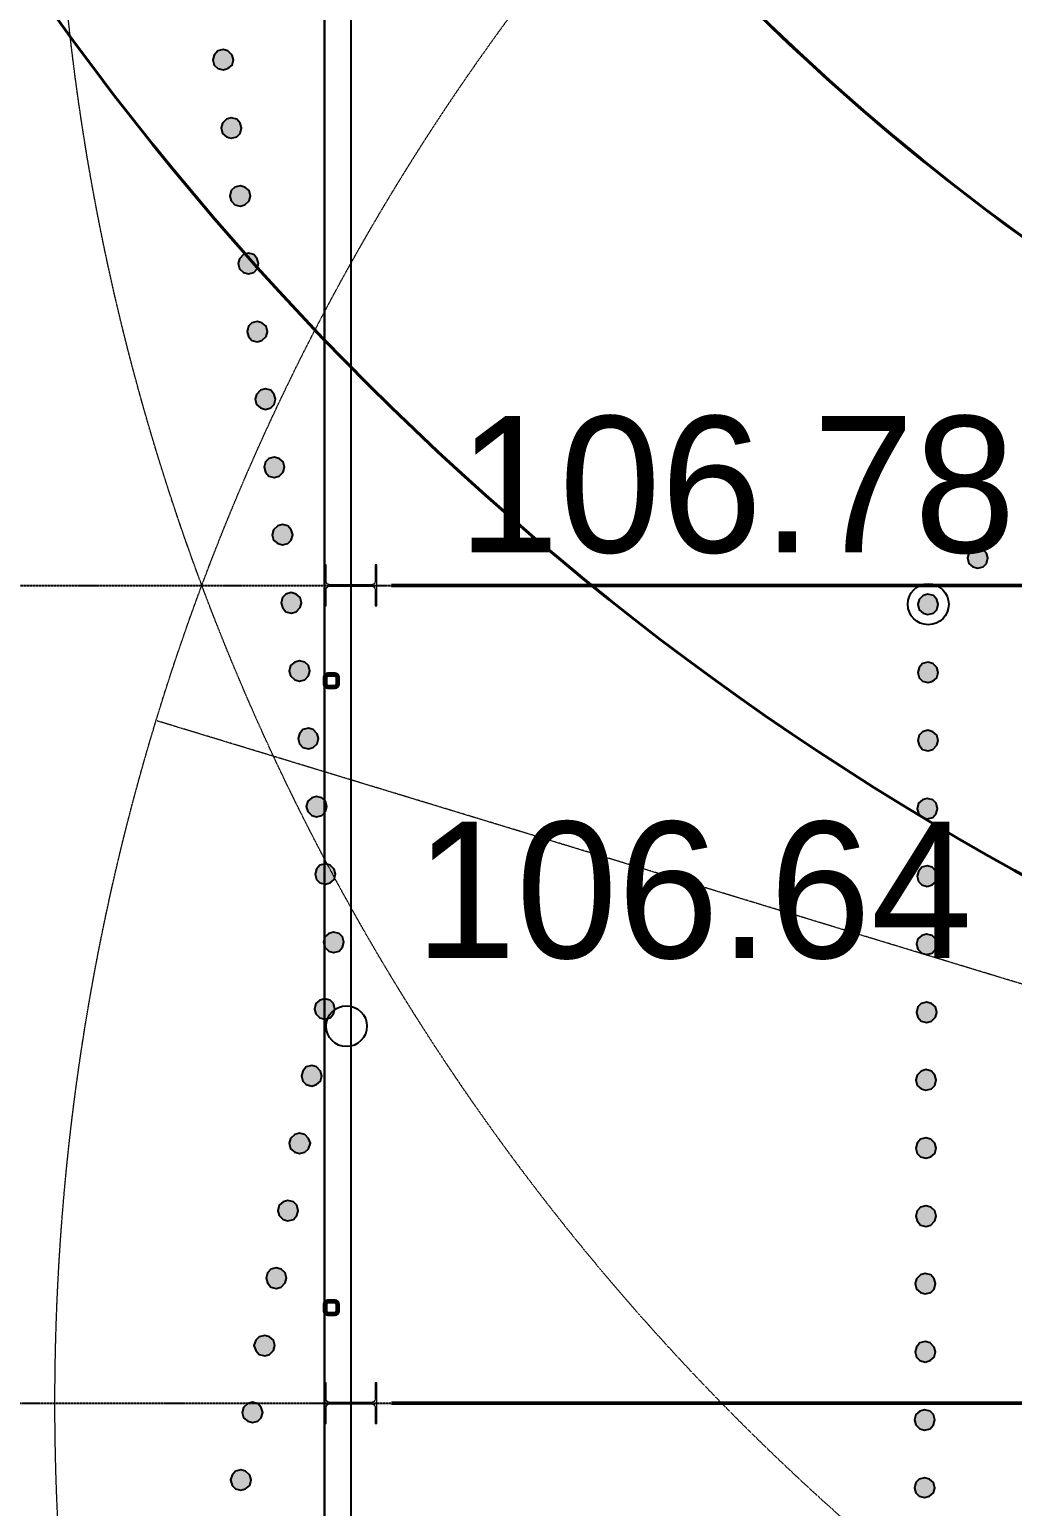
# Model space of a CAD drawing. Header units: millimetres. Extents: x 172667 to 1873135, y -274708 to 168495.
# Drawn here: x 1775356 to 1782566, y 44510 to 55347 of the extents above; entities that cross this region are included whole.
import ezdxf
from ezdxf.enums import TextEntityAlignment as Align

# ---------------------------------------------------------------- set-up
doc = ezdxf.new("R2010")
doc.units = ezdxf.units.MM
doc.linetypes.add('DASHED', pattern=[0.75, 0.5, -0.25])
doc.linetypes.add('осевая', pattern=[2, 1.25, -0.25, 0.25, -0.25])
for name, color, linetype, lineweight in [('0004-Осевая', 4, 'осевая', 25), ('010 ОГР.ДЕЙСТВ.', 3, '04.Линия ограничения', 40), ('011 ОП.ЗОНА.КРАН', 1, '02.Опасная зона кран', 40), ('СО_10_колонны', 7, 'Continuous', 50), ('СО_20_колонны', 7, 'Continuous', 50), ('СО_50_фермы', 7, 'Continuous', 50)]:
    doc.layers.add(name, color=color, linetype=linetype, lineweight=lineweight)
doc.layers.add('_ТОПО', color=253, linetype='Continuous')
doc.layers.add('SC007', color=7, linetype='Continuous')
doc.styles.add('F2', font='', dxfattribs={"height": 0.000909972})
doc.styles.get('F2').set_extended_font_data('D431')
doc.linetypes.add('02.Опасная зона кран', pattern='A,1,-2,10,-0.05,[3,линии ППР.shx,S=0.2,R=180,X=0,Y=-1],-0.05,10,-2', length=25.1)
doc.linetypes.add('04.Линия ограничения', pattern='A,20,[4,линии ППР.shx,S=1.25,R=135,X=1.25,Y=0],-2.5', length=22.5)

# ---------------------------------------------------------------- blocks, each defined once
blk = doc.blocks.new('SYMBOL2060001')
at = {"layer": 'SC007'}
blk.add_circle((0, 0), 0.15, dxfattribs=at)
blk = doc.blocks.new('TPRF1366500')
for p, q in [((0, 24), (0, 76)), ((8, 24), (8, 76)), ((24, 100), (76, 100)), ((24, 92), (76, 92)), ((76, 8), (24, 8)), ((76, 0), (24, 0)), ((92, 24), (92, 76)), ((100, 24), (100, 76))]:
    blk.add_line(p, q)
for centre, radius, start, end in [((24, 76), 24, 90, 180), ((24, 24), 24, 180, 270), ((24, 76), 16, 90, 180), ((24, 24), 16, 180, 270), ((76, 76), 24, 0, 90), ((76, 76), 16, 0, 90), ((76, 24), 16, 270, 0), ((76, 24), 24, 270, 0)]:
    blk.add_arc(centre, radius, start, end)
blk = doc.blocks.new('APF136500')
at = {"lineweight": 13}
for p, q in [((-149.5, 370.5), (-149.5, 383)), ((-149.5, 383), (149.5, 383)), ((-28, 370.5), (-149.5, 370.5)), ((-6, 34.5), (-6, 348.5)), ((6, 34.5), (6, 348.5)), ((149.5, 370.5), (28, 370.5)), ((149.5, 383), (149.5, 370.5)), ((-149.5, 0), (-149.5, 12.5)), ((-149.5, 12.5), (-28, 12.5)), ((149.5, 0), (-149.5, 0)), ((28, 12.5), (149.5, 12.5)), ((149.5, 12.5), (149.5, 0))]:
    blk.add_line(p, q, dxfattribs=at)
for centre, start, end in [((-28, 348.5), 0, 90), ((28, 348.5), 90, 180), ((-28, 34.5), 270, 0), ((28, 34.5), 180, 270)]:
    blk.add_arc(centre, 22, start, end, dxfattribs=at)
blk.add_point((0, 191.5), dxfattribs=at)

msp = doc.modelspace()

# ---------------------------------------------------------------- hatches: boundary and pattern name
at = {"layer": '_ТОПО', "linetype": 'ByBlock', "lineweight": -2}
for points in [[(1776776.2, 55050.1), (1776811.2, 55060.1), (1776841.2, 55085.1), (1776851.2, 55125.1), (1776841.2, 55160.1), (1776811.2, 55190.1), (1776776.2, 55200.1), (1776736.2, 55190.1), (1776711.2, 55160.1), (1776701.2, 55125.1), (1776711.2, 55085.1), (1776736.2, 55060.1)], [(1776836.2, 54550.1), (1776876.2, 54560.1), (1776901.2, 54585.1), (1776911.2, 54625.1), (1776901.2, 54660.1), (1776876.2, 54690.1), (1776836.2, 54700.1), (1776801.2, 54690.1), (1776771.2, 54660.1), (1776761.2, 54625.1), (1776771.2, 54585.1), (1776801.2, 54560.1)], [(1776901.2, 54050.1), (1776936.2, 54060.1), (1776966.2, 54090.1), (1776976.2, 54125.1), (1776966.2, 54165.1), (1776936.2, 54190.1), (1776901.2, 54200.1), (1776861.2, 54190.1), (1776836.2, 54165.1), (1776826.2, 54125.1), (1776836.2, 54090.1), (1776861.2, 54060.1)], [(1776961.2, 53555.1), (1777001.2, 53565.1), (1777026.2, 53590.1), (1777036.2, 53630.1), (1777026.2, 53665.1), (1777001.2, 53695.1), (1776961.2, 53705.1), (1776926.2, 53695.1), (1776896.2, 53665.1), (1776886.2, 53630.1), (1776896.2, 53590.1), (1776926.2, 53565.1)], [(1777026.2, 53055.1), (1777061.2, 53065.1), (1777091.2, 53095.1), (1777101.2, 53130.1), (1777091.2, 53170.1), (1777061.2, 53195.1), (1777026.2, 53205.1), (1776986.2, 53195.1), (1776961.2, 53170.1), (1776951.2, 53130.1), (1776961.2, 53095.1), (1776986.2, 53065.1)], [(1777086.2, 52560.1), (1777126.2, 52570.1), (1777151.2, 52595.1), (1777161.2, 52635.1), (1777151.2, 52670.1), (1777126.2, 52700.1), (1777086.2, 52710.1), (1777051.2, 52700.1), (1777021.2, 52670.1), (1777011.2, 52635.1), (1777021.2, 52595.1), (1777051.2, 52570.1)], [(1777151.2, 52060.1), (1777186.2, 52070.1), (1777216.2, 52100.1), (1777226.2, 52135.1), (1777216.2, 52175.1), (1777186.2, 52200.1), (1777151.2, 52210.1), (1777111.2, 52200.1), (1777086.2, 52175.1), (1777076.2, 52135.1), (1777086.2, 52100.1), (1777111.2, 52070.1)], [(1777211.2, 51565.1), (1777251.2, 51575.1), (1777276.2, 51600.1), (1777286.2, 51640.1), (1777276.2, 51675.1), (1777251.2, 51705.1), (1777211.2, 51715.1), (1777176.2, 51705.1), (1777146.2, 51675.1), (1777136.2, 51640.1), (1777146.2, 51600.1), (1777176.2, 51575.1)], [(1782311.2, 51395.1), (1782351.2, 51405.1), (1782376.2, 51430.1), (1782386.2, 51470.1), (1782376.2, 51505.1), (1782351.2, 51530.1), (1782311.2, 51540.1), (1782276.2, 51530.1), (1782246.2, 51505.1), (1782236.2, 51470.1), (1782246.2, 51430.1), (1782276.2, 51405.1)], [(1777276.2, 51065.1), (1777311.2, 51075.1), (1777341.2, 51105.1), (1777351.2, 51140.1), (1777341.2, 51180.1), (1777311.2, 51205.1), (1777276.2, 51215.1), (1777236.2, 51205.1), (1777211.2, 51180.1), (1777201.2, 51140.1), (1777211.2, 51105.1), (1777236.2, 51075.1)], [(1781946.2, 51055.1), (1781986.2, 51065.1), (1782011.2, 51090.1), (1782021.2, 51130.1), (1782011.2, 51165.1), (1781986.2, 51195.1), (1781946.2, 51205.1), (1781911.2, 51195.1), (1781881.2, 51165.1), (1781871.2, 51130.1), (1781881.2, 51090.1), (1781911.2, 51065.1)], [(1777336.2, 50565.1), (1777376.2, 50575.1), (1777401.2, 50605.1), (1777411.2, 50640.1), (1777401.2, 50680.1), (1777376.2, 50705.1), (1777336.2, 50715.1), (1777301.2, 50705.1), (1777271.2, 50680.1), (1777261.2, 50640.1), (1777271.2, 50605.1), (1777301.2, 50575.1)], [(1781946.2, 50555.1), (1781981.2, 50565.1), (1782011.2, 50590.1), (1782021.2, 50630.1), (1782011.2, 50665.1), (1781981.2, 50695.1), (1781946.2, 50705.1), (1781906.2, 50695.1), (1781881.2, 50665.1), (1781871.2, 50630.1), (1781881.2, 50590.1), (1781906.2, 50565.1)], [(1777401.2, 50070.1), (1777436.2, 50080.1), (1777466.2, 50105.1), (1777476.2, 50145.1), (1777466.2, 50180.1), (1777436.2, 50210.1), (1777401.2, 50220.1), (1777361.2, 50210.1), (1777336.2, 50180.1), (1777326.2, 50145.1), (1777336.2, 50105.1), (1777361.2, 50080.1)], [(1781946.2, 50055.1), (1781981.2, 50065.1), (1782011.2, 50095.1), (1782021.2, 50130.1), (1782011.2, 50170.1), (1781981.2, 50195.1), (1781946.2, 50205.1), (1781906.2, 50195.1), (1781881.2, 50170.1), (1781871.2, 50130.1), (1781881.2, 50095.1), (1781906.2, 50065.1)], [(1777461.2, 49570.1), (1777501.2, 49580.1), (1777526.2, 49610.1), (1777536.2, 49645.1), (1777526.2, 49685.1), (1777501.2, 49710.1), (1777461.2, 49720.1), (1777426.2, 49710.1), (1777396.2, 49685.1), (1777386.2, 49645.1), (1777396.2, 49610.1), (1777426.2, 49580.1)], [(1781941.2, 49555.1), (1781981.2, 49565.1), (1782006.2, 49595.1), (1782016.2, 49630.1), (1782006.2, 49670.1), (1781981.2, 49695.1), (1781941.2, 49705.1), (1781906.2, 49695.1), (1781876.2, 49670.1), (1781866.2, 49630.1), (1781876.2, 49595.1), (1781906.2, 49565.1)], [(1777526.2, 49075.1), (1777561.2, 49085.1), (1777591.2, 49110.1), (1777601.2, 49150.1), (1777591.2, 49185.1), (1777561.2, 49215.1), (1777526.2, 49225.1), (1777486.2, 49215.1), (1777461.2, 49185.1), (1777451.2, 49150.1), (1777461.2, 49110.1), (1777486.2, 49085.1)], [(1781941.2, 49060.1), (1781976.2, 49070.1), (1782006.2, 49095.1), (1782016.2, 49135.1), (1782006.2, 49170.1), (1781976.2, 49200.1), (1781941.2, 49210.1), (1781901.2, 49200.1), (1781876.2, 49170.1), (1781866.2, 49135.1), (1781876.2, 49095.1), (1781901.2, 49070.1)], [(1777586.2, 48575.1), (1777626.2, 48585.1), (1777651.2, 48615.1), (1777661.2, 48650.1), (1777651.2, 48690.1), (1777626.2, 48715.1), (1777586.2, 48725.1), (1777551.2, 48715.1), (1777521.2, 48690.1), (1777511.2, 48650.1), (1777521.2, 48615.1), (1777551.2, 48585.1)], [(1781936.2, 48560.1), (1781976.2, 48570.1), (1782001.2, 48600.1), (1782011.2, 48635.1), (1782001.2, 48675.1), (1781976.2, 48700.1), (1781936.2, 48710.1), (1781901.2, 48700.1), (1781871.2, 48675.1), (1781861.2, 48635.1), (1781871.2, 48600.1), (1781901.2, 48570.1)], [(1777521.2, 48085.1), (1777561.2, 48095.1), (1777586.2, 48125.1), (1777596.2, 48160.1), (1777586.2, 48200.1), (1777561.2, 48225.1), (1777521.2, 48235.1), (1777486.2, 48225.1), (1777456.2, 48200.1), (1777446.2, 48160.1), (1777456.2, 48125.1), (1777486.2, 48095.1)], [(1781936.2, 48060.1), (1781971.2, 48070.1), (1782001.2, 48100.1), (1782011.2, 48135.1), (1782001.2, 48175.1), (1781971.2, 48200.1), (1781936.2, 48210.1), (1781896.2, 48200.1), (1781871.2, 48175.1), (1781861.2, 48135.1), (1781871.2, 48100.1), (1781896.2, 48070.1)], [(1777426.2, 47595.1), (1777461.2, 47605.1), (1777491.2, 47630.1), (1777501.2, 47670.1), (1777491.2, 47705.1), (1777461.2, 47735.1), (1777426.2, 47745.1), (1777386.2, 47735.1), (1777361.2, 47705.1), (1777351.2, 47670.1), (1777361.2, 47630.1), (1777386.2, 47605.1)], [(1781931.2, 47565.1), (1781971.2, 47575.1), (1781996.2, 47600.1), (1782006.2, 47640.1), (1781996.2, 47675.1), (1781971.2, 47705.1), (1781931.2, 47715.1), (1781896.2, 47705.1), (1781866.2, 47675.1), (1781856.2, 47640.1), (1781866.2, 47600.1), (1781896.2, 47575.1)], [(1777336.2, 47100.1), (1777376.2, 47110.1), (1777401.2, 47135.1), (1777416.2, 47175.1), (1777401.2, 47210.1), (1777376.2, 47240.1), (1777336.2, 47250.1), (1777301.2, 47240.1), (1777271.2, 47210.1), (1777261.2, 47175.1), (1777271.2, 47135.1), (1777301.2, 47110.1)], [(1781931.2, 47065.1), (1781966.2, 47075.1), (1781996.2, 47100.1), (1782006.2, 47140.1), (1781996.2, 47175.1), (1781966.2, 47205.1), (1781931.2, 47215.1), (1781891.2, 47205.1), (1781866.2, 47175.1), (1781856.2, 47140.1), (1781866.2, 47100.1), (1781891.2, 47075.1)], [(1777251.2, 46605.1), (1777291.2, 46615.1), (1777316.2, 46645.1), (1777326.2, 46680.1), (1777316.2, 46720.1), (1777291.2, 46745.1), (1777251.2, 46755.1), (1777216.2, 46745.1), (1777186.2, 46720.1), (1777176.2, 46680.1), (1777186.2, 46645.1), (1777216.2, 46615.1)], [(1781931.2, 46565.1), (1781966.2, 46575.1), (1781996.2, 46605.1), (1782006.2, 46640.1), (1781996.2, 46680.1), (1781966.2, 46705.1), (1781931.2, 46715.1), (1781891.2, 46705.1), (1781866.2, 46680.1), (1781856.2, 46640.1), (1781866.2, 46605.1), (1781891.2, 46575.1)], [(1777166.2, 46110.1), (1777201.2, 46120.1), (1777231.2, 46150.1), (1777241.2, 46185.1), (1777231.2, 46225.1), (1777201.2, 46250.1), (1777166.2, 46260.1), (1777126.2, 46250.1), (1777101.2, 46225.1), (1777091.2, 46185.1), (1777101.2, 46150.1), (1777126.2, 46120.1)], [(1781926.2, 46070.1), (1781966.2, 46080.1), (1781991.2, 46105.1), (1782001.2, 46145.1), (1781991.2, 46180.1), (1781966.2, 46210.1), (1781926.2, 46220.1), (1781891.2, 46210.1), (1781861.2, 46180.1), (1781851.2, 46145.1), (1781861.2, 46105.1), (1781891.2, 46080.1)], [(1777081.2, 45615.1), (1777116.2, 45625.1), (1777146.2, 45655.1), (1777156.2, 45690.1), (1777146.2, 45730.1), (1777116.2, 45755.1), (1777081.2, 45765.1), (1777041.2, 45755.1), (1777016.2, 45730.1), (1777001.2, 45690.1), (1777016.2, 45655.1), (1777041.2, 45625.1)], [(1781926.2, 45570.1), (1781961.2, 45580.1), (1781991.2, 45605.1), (1782001.2, 45645.1), (1781991.2, 45680.1), (1781961.2, 45710.1), (1781926.2, 45720.1), (1781886.2, 45710.1), (1781861.2, 45680.1), (1781851.2, 45645.1), (1781861.2, 45605.1), (1781886.2, 45580.1)], [(1776991.2, 45125.1), (1777031.2, 45135.1), (1777056.2, 45160.1), (1777066.2, 45200.1), (1777056.2, 45235.1), (1777031.2, 45265.1), (1776991.2, 45275.1), (1776956.2, 45265.1), (1776926.2, 45235.1), (1776916.2, 45200.1), (1776926.2, 45160.1), (1776956.2, 45135.1)], [(1781921.2, 45070.1), (1781961.2, 45080.1), (1781986.2, 45110.1), (1781996.2, 45145.1), (1781986.2, 45185.1), (1781961.2, 45210.1), (1781921.2, 45220.1), (1781886.2, 45210.1), (1781856.2, 45185.1), (1781846.2, 45145.1), (1781856.2, 45110.1), (1781886.2, 45080.1)], [(1776906.2, 44630.1), (1776941.2, 44640.1), (1776971.2, 44665.1), (1776981.2, 44705.1), (1776971.2, 44740.1), (1776941.2, 44770.1), (1776906.2, 44780.1), (1776866.2, 44770.1), (1776841.2, 44740.1), (1776831.2, 44705.1), (1776841.2, 44665.1), (1776866.2, 44640.1)], [(1781921.2, 44575.1), (1781956.2, 44585.1), (1781986.2, 44610.1), (1781996.2, 44645.1), (1781986.2, 44685.1), (1781956.2, 44710.1), (1781921.2, 44720.1), (1781881.2, 44710.1), (1781856.2, 44685.1), (1781846.2, 44645.1), (1781856.2, 44610.1), (1781881.2, 44585.1)]]:
    msp.add_hatch(color=8, dxfattribs=at).paths.add_polyline_path(points)

# ---------------------------------------------------------------- linework, layer by layer
at = {"color": 6, "linetype": 'DASHED', "lineweight": 20, "ltscale": 5}
msp.add_line((1792717, 45274.2, 107296.5), (1776291.5, 50274.2, 107296.5), dxfattribs=at)
at = {"lineweight": 30, "elevation": 107296.5}
msp.add_lwpolyline([(1777520.5, 15119.1), (1807903.5, 15119.1), (1807903.5, 63418.1), (1777520.5, 63418.1)], close=True, dxfattribs=at)
at = {"color": 6, "linetype": 'DASHED', "lineweight": 20, "ltscale": 5}
for centre in [(1792712, 57268.6, 107296.5), (1792712, 45268.6, 107296.5)]:
    msp.add_circle(centre, 17169.7, dxfattribs=at)
at = {"color": 6, "lineweight": 40}
msp.add_arc((1792712, 67731.6, 107296.5), 17169.7, 99.64442, 344.93368, dxfattribs=at)
at = {"layer": '0004-Осевая'}
msp.add_lwpolyline([(1777712, 87666.9), (1777712, 7270.3)], dxfattribs=at)
at = {"layer": '0004-Осевая', "elevation": 107296.5}
for points in [[(1777712, 65911.8), (1777712, -4591.9)], [(1775165.2, 51268.6), (1808719.1, 51268.6)], [(1761144, 45268.6), (1808719.1, 45268.6)]]:
    msp.add_lwpolyline(points, dxfattribs=at)
at = {"layer": '010 ОГР.ДЕЙСТВ.'}
msp.add_arc((1792712, 67731.6, 105718), 17169.7, 154.40017, 344.93368, dxfattribs=at)
at = {"layer": '011 ОП.ЗОНА.КРАН'}
msp.add_arc((1792894.8, 67843.5, 108875), 21323, 178.49232, 344.51579, dxfattribs=at)
at = {"layer": '_ТОПО', "color": 8, "linetype": 'ByBlock', "lineweight": -2, "flags": 128}
for points, elevation in [([(1776776.2, 55050.1), (1776811.2, 55060.1), (1776841.2, 55085.1), (1776851.2, 55125.1), (1776841.2, 55160.1), (1776811.2, 55190.1), (1776776.2, 55200.1), (1776736.2, 55190.1), (1776711.2, 55160.1), (1776701.2, 55125.1), (1776711.2, 55085.1), (1776736.2, 55060.1), (1776776.2, 55050.1)], 106465.3), ([(1776776.2, 55050.1), (1776811.2, 55060.1), (1776841.2, 55085.1), (1776851.2, 55125.1), (1776841.2, 55160.1), (1776811.2, 55190.1), (1776776.2, 55200.1), (1776736.2, 55190.1), (1776711.2, 55160.1), (1776701.2, 55125.1), (1776711.2, 55085.1), (1776736.2, 55060.1), (1776776.2, 55050.1)], 106465.3), ([(1776836.2, 54550.1), (1776876.2, 54560.1), (1776901.2, 54585.1), (1776911.2, 54625.1), (1776901.2, 54660.1), (1776876.2, 54690.1), (1776836.2, 54700.1), (1776801.2, 54690.1), (1776771.2, 54660.1), (1776761.2, 54625.1), (1776771.2, 54585.1), (1776801.2, 54560.1), (1776836.2, 54550.1)], 106465.3), ([(1776836.2, 54550.1), (1776876.2, 54560.1), (1776901.2, 54585.1), (1776911.2, 54625.1), (1776901.2, 54660.1), (1776876.2, 54690.1), (1776836.2, 54700.1), (1776801.2, 54690.1), (1776771.2, 54660.1), (1776761.2, 54625.1), (1776771.2, 54585.1), (1776801.2, 54560.1), (1776836.2, 54550.1)], 106465.3), ([(1776901.2, 54050.1), (1776936.2, 54060.1), (1776966.2, 54090.1), (1776976.2, 54125.1), (1776966.2, 54165.1), (1776936.2, 54190.1), (1776901.2, 54200.1), (1776861.2, 54190.1), (1776836.2, 54165.1), (1776826.2, 54125.1), (1776836.2, 54090.1), (1776861.2, 54060.1), (1776901.2, 54050.1)], 106465.3), ([(1776901.2, 54050.1), (1776936.2, 54060.1), (1776966.2, 54090.1), (1776976.2, 54125.1), (1776966.2, 54165.1), (1776936.2, 54190.1), (1776901.2, 54200.1), (1776861.2, 54190.1), (1776836.2, 54165.1), (1776826.2, 54125.1), (1776836.2, 54090.1), (1776861.2, 54060.1), (1776901.2, 54050.1)], 106465.3), ([(1776961.2, 53555.1), (1777001.2, 53565.1), (1777026.2, 53590.1), (1777036.2, 53630.1), (1777026.2, 53665.1), (1777001.2, 53695.1), (1776961.2, 53705.1), (1776926.2, 53695.1), (1776896.2, 53665.1), (1776886.2, 53630.1), (1776896.2, 53590.1), (1776926.2, 53565.1), (1776961.2, 53555.1)], 106465.3), ([(1776961.2, 53555.1), (1777001.2, 53565.1), (1777026.2, 53590.1), (1777036.2, 53630.1), (1777026.2, 53665.1), (1777001.2, 53695.1), (1776961.2, 53705.1), (1776926.2, 53695.1), (1776896.2, 53665.1), (1776886.2, 53630.1), (1776896.2, 53590.1), (1776926.2, 53565.1), (1776961.2, 53555.1)], 106465.3), ([(1777026.2, 53055.1), (1777061.2, 53065.1), (1777091.2, 53095.1), (1777101.2, 53130.1), (1777091.2, 53170.1), (1777061.2, 53195.1), (1777026.2, 53205.1), (1776986.2, 53195.1), (1776961.2, 53170.1), (1776951.2, 53130.1), (1776961.2, 53095.1), (1776986.2, 53065.1), (1777026.2, 53055.1)], 106465.3), ([(1777026.2, 53055.1), (1777061.2, 53065.1), (1777091.2, 53095.1), (1777101.2, 53130.1), (1777091.2, 53170.1), (1777061.2, 53195.1), (1777026.2, 53205.1), (1776986.2, 53195.1), (1776961.2, 53170.1), (1776951.2, 53130.1), (1776961.2, 53095.1), (1776986.2, 53065.1), (1777026.2, 53055.1)], 106465.3), ([(1777086.2, 52560.1), (1777126.2, 52570.1), (1777151.2, 52595.1), (1777161.2, 52635.1), (1777151.2, 52670.1), (1777126.2, 52700.1), (1777086.2, 52710.1), (1777051.2, 52700.1), (1777021.2, 52670.1), (1777011.2, 52635.1), (1777021.2, 52595.1), (1777051.2, 52570.1), (1777086.2, 52560.1)], 106465.3), ([(1777086.2, 52560.1), (1777126.2, 52570.1), (1777151.2, 52595.1), (1777161.2, 52635.1), (1777151.2, 52670.1), (1777126.2, 52700.1), (1777086.2, 52710.1), (1777051.2, 52700.1), (1777021.2, 52670.1), (1777011.2, 52635.1), (1777021.2, 52595.1), (1777051.2, 52570.1), (1777086.2, 52560.1)], 106465.3), ([(1777151.2, 52060.1), (1777186.2, 52070.1), (1777216.2, 52100.1), (1777226.2, 52135.1), (1777216.2, 52175.1), (1777186.2, 52200.1), (1777151.2, 52210.1), (1777111.2, 52200.1), (1777086.2, 52175.1), (1777076.2, 52135.1), (1777086.2, 52100.1), (1777111.2, 52070.1), (1777151.2, 52060.1)], 106465.3), ([(1777151.2, 52060.1), (1777186.2, 52070.1), (1777216.2, 52100.1), (1777226.2, 52135.1), (1777216.2, 52175.1), (1777186.2, 52200.1), (1777151.2, 52210.1), (1777111.2, 52200.1), (1777086.2, 52175.1), (1777076.2, 52135.1), (1777086.2, 52100.1), (1777111.2, 52070.1), (1777151.2, 52060.1)], 106465.3), ([(1777211.2, 51565.1), (1777251.2, 51575.1), (1777276.2, 51600.1), (1777286.2, 51640.1), (1777276.2, 51675.1), (1777251.2, 51705.1), (1777211.2, 51715.1), (1777176.2, 51705.1), (1777146.2, 51675.1), (1777136.2, 51640.1), (1777146.2, 51600.1), (1777176.2, 51575.1), (1777211.2, 51565.1)], 106465.3), ([(1777211.2, 51565.1), (1777251.2, 51575.1), (1777276.2, 51600.1), (1777286.2, 51640.1), (1777276.2, 51675.1), (1777251.2, 51705.1), (1777211.2, 51715.1), (1777176.2, 51705.1), (1777146.2, 51675.1), (1777136.2, 51640.1), (1777146.2, 51600.1), (1777176.2, 51575.1), (1777211.2, 51565.1)], 106465.3), ([(1782311.2, 51395.1), (1782351.2, 51405.1), (1782376.2, 51430.1), (1782386.2, 51470.1), (1782376.2, 51505.1), (1782351.2, 51530.1), (1782311.2, 51540.1), (1782276.2, 51530.1), (1782246.2, 51505.1), (1782236.2, 51470.1), (1782246.2, 51430.1), (1782276.2, 51405.1), (1782311.2, 51395.1)], 106779), ([(1782311.2, 51395.1), (1782351.2, 51405.1), (1782376.2, 51430.1), (1782386.2, 51470.1), (1782376.2, 51505.1), (1782351.2, 51530.1), (1782311.2, 51540.1), (1782276.2, 51530.1), (1782246.2, 51505.1), (1782236.2, 51470.1), (1782246.2, 51430.1), (1782276.2, 51405.1), (1782311.2, 51395.1)], 106779), ([(1777276.2, 51065.1), (1777311.2, 51075.1), (1777341.2, 51105.1), (1777351.2, 51140.1), (1777341.2, 51180.1), (1777311.2, 51205.1), (1777276.2, 51215.1), (1777236.2, 51205.1), (1777211.2, 51180.1), (1777201.2, 51140.1), (1777211.2, 51105.1), (1777236.2, 51075.1), (1777276.2, 51065.1)], 106465.3), ([(1777276.2, 51065.1), (1777311.2, 51075.1), (1777341.2, 51105.1), (1777351.2, 51140.1), (1777341.2, 51180.1), (1777311.2, 51205.1), (1777276.2, 51215.1), (1777236.2, 51205.1), (1777211.2, 51180.1), (1777201.2, 51140.1), (1777211.2, 51105.1), (1777236.2, 51075.1), (1777276.2, 51065.1)], 106465.3), ([(1781946.2, 51055.1), (1781986.2, 51065.1), (1782011.2, 51090.1), (1782021.2, 51130.1), (1782011.2, 51165.1), (1781986.2, 51195.1), (1781946.2, 51205.1), (1781911.2, 51195.1), (1781881.2, 51165.1), (1781871.2, 51130.1), (1781881.2, 51090.1), (1781911.2, 51065.1), (1781946.2, 51055.1)], 106779), ([(1781946.2, 51055.1), (1781986.2, 51065.1), (1782011.2, 51090.1), (1782021.2, 51130.1), (1782011.2, 51165.1), (1781986.2, 51195.1), (1781946.2, 51205.1), (1781911.2, 51195.1), (1781881.2, 51165.1), (1781871.2, 51130.1), (1781881.2, 51090.1), (1781911.2, 51065.1), (1781946.2, 51055.1)], 106779), ([(1777336.2, 50565.1), (1777376.2, 50575.1), (1777401.2, 50605.1), (1777411.2, 50640.1), (1777401.2, 50680.1), (1777376.2, 50705.1), (1777336.2, 50715.1), (1777301.2, 50705.1), (1777271.2, 50680.1), (1777261.2, 50640.1), (1777271.2, 50605.1), (1777301.2, 50575.1), (1777336.2, 50565.1)], 106465.3), ([(1777336.2, 50565.1), (1777376.2, 50575.1), (1777401.2, 50605.1), (1777411.2, 50640.1), (1777401.2, 50680.1), (1777376.2, 50705.1), (1777336.2, 50715.1), (1777301.2, 50705.1), (1777271.2, 50680.1), (1777261.2, 50640.1), (1777271.2, 50605.1), (1777301.2, 50575.1), (1777336.2, 50565.1)], 106465.3), ([(1781946.2, 50555.1), (1781981.2, 50565.1), (1782011.2, 50590.1), (1782021.2, 50630.1), (1782011.2, 50665.1), (1781981.2, 50695.1), (1781946.2, 50705.1), (1781906.2, 50695.1), (1781881.2, 50665.1), (1781871.2, 50630.1), (1781881.2, 50590.1), (1781906.2, 50565.1), (1781946.2, 50555.1)], 106779), ([(1781946.2, 50555.1), (1781981.2, 50565.1), (1782011.2, 50590.1), (1782021.2, 50630.1), (1782011.2, 50665.1), (1781981.2, 50695.1), (1781946.2, 50705.1), (1781906.2, 50695.1), (1781881.2, 50665.1), (1781871.2, 50630.1), (1781881.2, 50590.1), (1781906.2, 50565.1), (1781946.2, 50555.1)], 106779), ([(1777401.2, 50070.1), (1777436.2, 50080.1), (1777466.2, 50105.1), (1777476.2, 50145.1), (1777466.2, 50180.1), (1777436.2, 50210.1), (1777401.2, 50220.1), (1777361.2, 50210.1), (1777336.2, 50180.1), (1777326.2, 50145.1), (1777336.2, 50105.1), (1777361.2, 50080.1), (1777401.2, 50070.1)], 106465.3), ([(1777401.2, 50070.1), (1777436.2, 50080.1), (1777466.2, 50105.1), (1777476.2, 50145.1), (1777466.2, 50180.1), (1777436.2, 50210.1), (1777401.2, 50220.1), (1777361.2, 50210.1), (1777336.2, 50180.1), (1777326.2, 50145.1), (1777336.2, 50105.1), (1777361.2, 50080.1), (1777401.2, 50070.1)], 106465.3), ([(1781946.2, 50055.1), (1781981.2, 50065.1), (1782011.2, 50095.1), (1782021.2, 50130.1), (1782011.2, 50170.1), (1781981.2, 50195.1), (1781946.2, 50205.1), (1781906.2, 50195.1), (1781881.2, 50170.1), (1781871.2, 50130.1), (1781881.2, 50095.1), (1781906.2, 50065.1), (1781946.2, 50055.1)], 106779), ([(1781946.2, 50055.1), (1781981.2, 50065.1), (1782011.2, 50095.1), (1782021.2, 50130.1), (1782011.2, 50170.1), (1781981.2, 50195.1), (1781946.2, 50205.1), (1781906.2, 50195.1), (1781881.2, 50170.1), (1781871.2, 50130.1), (1781881.2, 50095.1), (1781906.2, 50065.1), (1781946.2, 50055.1)], 106779), ([(1777461.2, 49570.1), (1777501.2, 49580.1), (1777526.2, 49610.1), (1777536.2, 49645.1), (1777526.2, 49685.1), (1777501.2, 49710.1), (1777461.2, 49720.1), (1777426.2, 49710.1), (1777396.2, 49685.1), (1777386.2, 49645.1), (1777396.2, 49610.1), (1777426.2, 49580.1), (1777461.2, 49570.1)], 106465.3), ([(1777461.2, 49570.1), (1777501.2, 49580.1), (1777526.2, 49610.1), (1777536.2, 49645.1), (1777526.2, 49685.1), (1777501.2, 49710.1), (1777461.2, 49720.1), (1777426.2, 49710.1), (1777396.2, 49685.1), (1777386.2, 49645.1), (1777396.2, 49610.1), (1777426.2, 49580.1), (1777461.2, 49570.1)], 106465.3), ([(1781941.2, 49555.1), (1781981.2, 49565.1), (1782006.2, 49595.1), (1782016.2, 49630.1), (1782006.2, 49670.1), (1781981.2, 49695.1), (1781941.2, 49705.1), (1781906.2, 49695.1), (1781876.2, 49670.1), (1781866.2, 49630.1), (1781876.2, 49595.1), (1781906.2, 49565.1), (1781941.2, 49555.1)], 106779), ([(1781941.2, 49555.1), (1781981.2, 49565.1), (1782006.2, 49595.1), (1782016.2, 49630.1), (1782006.2, 49670.1), (1781981.2, 49695.1), (1781941.2, 49705.1), (1781906.2, 49695.1), (1781876.2, 49670.1), (1781866.2, 49630.1), (1781876.2, 49595.1), (1781906.2, 49565.1), (1781941.2, 49555.1)], 106779), ([(1777526.2, 49075.1), (1777561.2, 49085.1), (1777591.2, 49110.1), (1777601.2, 49150.1), (1777591.2, 49185.1), (1777561.2, 49215.1), (1777526.2, 49225.1), (1777486.2, 49215.1), (1777461.2, 49185.1), (1777451.2, 49150.1), (1777461.2, 49110.1), (1777486.2, 49085.1), (1777526.2, 49075.1)], 106465.3), ([(1777526.2, 49075.1), (1777561.2, 49085.1), (1777591.2, 49110.1), (1777601.2, 49150.1), (1777591.2, 49185.1), (1777561.2, 49215.1), (1777526.2, 49225.1), (1777486.2, 49215.1), (1777461.2, 49185.1), (1777451.2, 49150.1), (1777461.2, 49110.1), (1777486.2, 49085.1), (1777526.2, 49075.1)], 106465.3), ([(1781941.2, 49060.1), (1781976.2, 49070.1), (1782006.2, 49095.1), (1782016.2, 49135.1), (1782006.2, 49170.1), (1781976.2, 49200.1), (1781941.2, 49210.1), (1781901.2, 49200.1), (1781876.2, 49170.1), (1781866.2, 49135.1), (1781876.2, 49095.1), (1781901.2, 49070.1), (1781941.2, 49060.1)], 106779), ([(1781941.2, 49060.1), (1781976.2, 49070.1), (1782006.2, 49095.1), (1782016.2, 49135.1), (1782006.2, 49170.1), (1781976.2, 49200.1), (1781941.2, 49210.1), (1781901.2, 49200.1), (1781876.2, 49170.1), (1781866.2, 49135.1), (1781876.2, 49095.1), (1781901.2, 49070.1), (1781941.2, 49060.1)], 106779), ([(1777586.2, 48575.1), (1777626.2, 48585.1), (1777651.2, 48615.1), (1777661.2, 48650.1), (1777651.2, 48690.1), (1777626.2, 48715.1), (1777586.2, 48725.1), (1777551.2, 48715.1), (1777521.2, 48690.1), (1777511.2, 48650.1), (1777521.2, 48615.1), (1777551.2, 48585.1), (1777586.2, 48575.1)], 106465.3), ([(1777586.2, 48575.1), (1777626.2, 48585.1), (1777651.2, 48615.1), (1777661.2, 48650.1), (1777651.2, 48690.1), (1777626.2, 48715.1), (1777586.2, 48725.1), (1777551.2, 48715.1), (1777521.2, 48690.1), (1777511.2, 48650.1), (1777521.2, 48615.1), (1777551.2, 48585.1), (1777586.2, 48575.1)], 106465.3), ([(1781936.2, 48560.1), (1781976.2, 48570.1), (1782001.2, 48600.1), (1782011.2, 48635.1), (1782001.2, 48675.1), (1781976.2, 48700.1), (1781936.2, 48710.1), (1781901.2, 48700.1), (1781871.2, 48675.1), (1781861.2, 48635.1), (1781871.2, 48600.1), (1781901.2, 48570.1), (1781936.2, 48560.1)], 106779), ([(1781936.2, 48560.1), (1781976.2, 48570.1), (1782001.2, 48600.1), (1782011.2, 48635.1), (1782001.2, 48675.1), (1781976.2, 48700.1), (1781936.2, 48710.1), (1781901.2, 48700.1), (1781871.2, 48675.1), (1781861.2, 48635.1), (1781871.2, 48600.1), (1781901.2, 48570.1), (1781936.2, 48560.1)], 106779), ([(1777521.2, 48085.1), (1777561.2, 48095.1), (1777586.2, 48125.1), (1777596.2, 48160.1), (1777586.2, 48200.1), (1777561.2, 48225.1), (1777521.2, 48235.1), (1777486.2, 48225.1), (1777456.2, 48200.1), (1777446.2, 48160.1), (1777456.2, 48125.1), (1777486.2, 48095.1), (1777521.2, 48085.1)], 106465.3), ([(1777521.2, 48085.1), (1777561.2, 48095.1), (1777586.2, 48125.1), (1777596.2, 48160.1), (1777586.2, 48200.1), (1777561.2, 48225.1), (1777521.2, 48235.1), (1777486.2, 48225.1), (1777456.2, 48200.1), (1777446.2, 48160.1), (1777456.2, 48125.1), (1777486.2, 48095.1), (1777521.2, 48085.1)], 106465.3), ([(1781936.2, 48060.1), (1781971.2, 48070.1), (1782001.2, 48100.1), (1782011.2, 48135.1), (1782001.2, 48175.1), (1781971.2, 48200.1), (1781936.2, 48210.1), (1781896.2, 48200.1), (1781871.2, 48175.1), (1781861.2, 48135.1), (1781871.2, 48100.1), (1781896.2, 48070.1), (1781936.2, 48060.1)], 106779), ([(1781936.2, 48060.1), (1781971.2, 48070.1), (1782001.2, 48100.1), (1782011.2, 48135.1), (1782001.2, 48175.1), (1781971.2, 48200.1), (1781936.2, 48210.1), (1781896.2, 48200.1), (1781871.2, 48175.1), (1781861.2, 48135.1), (1781871.2, 48100.1), (1781896.2, 48070.1), (1781936.2, 48060.1)], 106779), ([(1777426.2, 47595.1), (1777461.2, 47605.1), (1777491.2, 47630.1), (1777501.2, 47670.1), (1777491.2, 47705.1), (1777461.2, 47735.1), (1777426.2, 47745.1), (1777386.2, 47735.1), (1777361.2, 47705.1), (1777351.2, 47670.1), (1777361.2, 47630.1), (1777386.2, 47605.1), (1777426.2, 47595.1)], 106465.3), ([(1777426.2, 47595.1), (1777461.2, 47605.1), (1777491.2, 47630.1), (1777501.2, 47670.1), (1777491.2, 47705.1), (1777461.2, 47735.1), (1777426.2, 47745.1), (1777386.2, 47735.1), (1777361.2, 47705.1), (1777351.2, 47670.1), (1777361.2, 47630.1), (1777386.2, 47605.1), (1777426.2, 47595.1)], 106465.3), ([(1781931.2, 47565.1), (1781971.2, 47575.1), (1781996.2, 47600.1), (1782006.2, 47640.1), (1781996.2, 47675.1), (1781971.2, 47705.1), (1781931.2, 47715.1), (1781896.2, 47705.1), (1781866.2, 47675.1), (1781856.2, 47640.1), (1781866.2, 47600.1), (1781896.2, 47575.1), (1781931.2, 47565.1)], 106779), ([(1781931.2, 47565.1), (1781971.2, 47575.1), (1781996.2, 47600.1), (1782006.2, 47640.1), (1781996.2, 47675.1), (1781971.2, 47705.1), (1781931.2, 47715.1), (1781896.2, 47705.1), (1781866.2, 47675.1), (1781856.2, 47640.1), (1781866.2, 47600.1), (1781896.2, 47575.1), (1781931.2, 47565.1)], 106779), ([(1777336.2, 47100.1), (1777376.2, 47110.1), (1777401.2, 47135.1), (1777416.2, 47175.1), (1777401.2, 47210.1), (1777376.2, 47240.1), (1777336.2, 47250.1), (1777301.2, 47240.1), (1777271.2, 47210.1), (1777261.2, 47175.1), (1777271.2, 47135.1), (1777301.2, 47110.1), (1777336.2, 47100.1)], 106465.3), ([(1777336.2, 47100.1), (1777376.2, 47110.1), (1777401.2, 47135.1), (1777416.2, 47175.1), (1777401.2, 47210.1), (1777376.2, 47240.1), (1777336.2, 47250.1), (1777301.2, 47240.1), (1777271.2, 47210.1), (1777261.2, 47175.1), (1777271.2, 47135.1), (1777301.2, 47110.1), (1777336.2, 47100.1)], 106465.3), ([(1781931.2, 47065.1), (1781966.2, 47075.1), (1781996.2, 47100.1), (1782006.2, 47140.1), (1781996.2, 47175.1), (1781966.2, 47205.1), (1781931.2, 47215.1), (1781891.2, 47205.1), (1781866.2, 47175.1), (1781856.2, 47140.1), (1781866.2, 47100.1), (1781891.2, 47075.1), (1781931.2, 47065.1)], 106779), ([(1781931.2, 47065.1), (1781966.2, 47075.1), (1781996.2, 47100.1), (1782006.2, 47140.1), (1781996.2, 47175.1), (1781966.2, 47205.1), (1781931.2, 47215.1), (1781891.2, 47205.1), (1781866.2, 47175.1), (1781856.2, 47140.1), (1781866.2, 47100.1), (1781891.2, 47075.1), (1781931.2, 47065.1)], 106779), ([(1777251.2, 46605.1), (1777291.2, 46615.1), (1777316.2, 46645.1), (1777326.2, 46680.1), (1777316.2, 46720.1), (1777291.2, 46745.1), (1777251.2, 46755.1), (1777216.2, 46745.1), (1777186.2, 46720.1), (1777176.2, 46680.1), (1777186.2, 46645.1), (1777216.2, 46615.1), (1777251.2, 46605.1)], 106465.3), ([(1777251.2, 46605.1), (1777291.2, 46615.1), (1777316.2, 46645.1), (1777326.2, 46680.1), (1777316.2, 46720.1), (1777291.2, 46745.1), (1777251.2, 46755.1), (1777216.2, 46745.1), (1777186.2, 46720.1), (1777176.2, 46680.1), (1777186.2, 46645.1), (1777216.2, 46615.1), (1777251.2, 46605.1)], 106465.3), ([(1781931.2, 46565.1), (1781966.2, 46575.1), (1781996.2, 46605.1), (1782006.2, 46640.1), (1781996.2, 46680.1), (1781966.2, 46705.1), (1781931.2, 46715.1), (1781891.2, 46705.1), (1781866.2, 46680.1), (1781856.2, 46640.1), (1781866.2, 46605.1), (1781891.2, 46575.1), (1781931.2, 46565.1)], 106779), ([(1781931.2, 46565.1), (1781966.2, 46575.1), (1781996.2, 46605.1), (1782006.2, 46640.1), (1781996.2, 46680.1), (1781966.2, 46705.1), (1781931.2, 46715.1), (1781891.2, 46705.1), (1781866.2, 46680.1), (1781856.2, 46640.1), (1781866.2, 46605.1), (1781891.2, 46575.1), (1781931.2, 46565.1)], 106779), ([(1777166.2, 46110.1), (1777201.2, 46120.1), (1777231.2, 46150.1), (1777241.2, 46185.1), (1777231.2, 46225.1), (1777201.2, 46250.1), (1777166.2, 46260.1), (1777126.2, 46250.1), (1777101.2, 46225.1), (1777091.2, 46185.1), (1777101.2, 46150.1), (1777126.2, 46120.1), (1777166.2, 46110.1)], 106465.3), ([(1777166.2, 46110.1), (1777201.2, 46120.1), (1777231.2, 46150.1), (1777241.2, 46185.1), (1777231.2, 46225.1), (1777201.2, 46250.1), (1777166.2, 46260.1), (1777126.2, 46250.1), (1777101.2, 46225.1), (1777091.2, 46185.1), (1777101.2, 46150.1), (1777126.2, 46120.1), (1777166.2, 46110.1)], 106465.3), ([(1781926.2, 46070.1), (1781966.2, 46080.1), (1781991.2, 46105.1), (1782001.2, 46145.1), (1781991.2, 46180.1), (1781966.2, 46210.1), (1781926.2, 46220.1), (1781891.2, 46210.1), (1781861.2, 46180.1), (1781851.2, 46145.1), (1781861.2, 46105.1), (1781891.2, 46080.1), (1781926.2, 46070.1)], 106779), ([(1781926.2, 46070.1), (1781966.2, 46080.1), (1781991.2, 46105.1), (1782001.2, 46145.1), (1781991.2, 46180.1), (1781966.2, 46210.1), (1781926.2, 46220.1), (1781891.2, 46210.1), (1781861.2, 46180.1), (1781851.2, 46145.1), (1781861.2, 46105.1), (1781891.2, 46080.1), (1781926.2, 46070.1)], 106779), ([(1777081.2, 45615.1), (1777116.2, 45625.1), (1777146.2, 45655.1), (1777156.2, 45690.1), (1777146.2, 45730.1), (1777116.2, 45755.1), (1777081.2, 45765.1), (1777041.2, 45755.1), (1777016.2, 45730.1), (1777001.2, 45690.1), (1777016.2, 45655.1), (1777041.2, 45625.1), (1777081.2, 45615.1)], 106465.3), ([(1777081.2, 45615.1), (1777116.2, 45625.1), (1777146.2, 45655.1), (1777156.2, 45690.1), (1777146.2, 45730.1), (1777116.2, 45755.1), (1777081.2, 45765.1), (1777041.2, 45755.1), (1777016.2, 45730.1), (1777001.2, 45690.1), (1777016.2, 45655.1), (1777041.2, 45625.1), (1777081.2, 45615.1)], 106465.3), ([(1781926.2, 45570.1), (1781961.2, 45580.1), (1781991.2, 45605.1), (1782001.2, 45645.1), (1781991.2, 45680.1), (1781961.2, 45710.1), (1781926.2, 45720.1), (1781886.2, 45710.1), (1781861.2, 45680.1), (1781851.2, 45645.1), (1781861.2, 45605.1), (1781886.2, 45580.1), (1781926.2, 45570.1)], 106779), ([(1781926.2, 45570.1), (1781961.2, 45580.1), (1781991.2, 45605.1), (1782001.2, 45645.1), (1781991.2, 45680.1), (1781961.2, 45710.1), (1781926.2, 45720.1), (1781886.2, 45710.1), (1781861.2, 45680.1), (1781851.2, 45645.1), (1781861.2, 45605.1), (1781886.2, 45580.1), (1781926.2, 45570.1)], 106779), ([(1776991.2, 45125.1), (1777031.2, 45135.1), (1777056.2, 45160.1), (1777066.2, 45200.1), (1777056.2, 45235.1), (1777031.2, 45265.1), (1776991.2, 45275.1), (1776956.2, 45265.1), (1776926.2, 45235.1), (1776916.2, 45200.1), (1776926.2, 45160.1), (1776956.2, 45135.1), (1776991.2, 45125.1)], 106465.3), ([(1776991.2, 45125.1), (1777031.2, 45135.1), (1777056.2, 45160.1), (1777066.2, 45200.1), (1777056.2, 45235.1), (1777031.2, 45265.1), (1776991.2, 45275.1), (1776956.2, 45265.1), (1776926.2, 45235.1), (1776916.2, 45200.1), (1776926.2, 45160.1), (1776956.2, 45135.1), (1776991.2, 45125.1)], 106465.3), ([(1781921.2, 45070.1), (1781961.2, 45080.1), (1781986.2, 45110.1), (1781996.2, 45145.1), (1781986.2, 45185.1), (1781961.2, 45210.1), (1781921.2, 45220.1), (1781886.2, 45210.1), (1781856.2, 45185.1), (1781846.2, 45145.1), (1781856.2, 45110.1), (1781886.2, 45080.1), (1781921.2, 45070.1)], 106779), ([(1781921.2, 45070.1), (1781961.2, 45080.1), (1781986.2, 45110.1), (1781996.2, 45145.1), (1781986.2, 45185.1), (1781961.2, 45210.1), (1781921.2, 45220.1), (1781886.2, 45210.1), (1781856.2, 45185.1), (1781846.2, 45145.1), (1781856.2, 45110.1), (1781886.2, 45080.1), (1781921.2, 45070.1)], 106779), ([(1776906.2, 44630.1), (1776941.2, 44640.1), (1776971.2, 44665.1), (1776981.2, 44705.1), (1776971.2, 44740.1), (1776941.2, 44770.1), (1776906.2, 44780.1), (1776866.2, 44770.1), (1776841.2, 44740.1), (1776831.2, 44705.1), (1776841.2, 44665.1), (1776866.2, 44640.1), (1776906.2, 44630.1)], 106465.3), ([(1776906.2, 44630.1), (1776941.2, 44640.1), (1776971.2, 44665.1), (1776981.2, 44705.1), (1776971.2, 44740.1), (1776941.2, 44770.1), (1776906.2, 44780.1), (1776866.2, 44770.1), (1776841.2, 44740.1), (1776831.2, 44705.1), (1776841.2, 44665.1), (1776866.2, 44640.1), (1776906.2, 44630.1)], 106465.3), ([(1781921.2, 44575.1), (1781956.2, 44585.1), (1781986.2, 44610.1), (1781996.2, 44645.1), (1781986.2, 44685.1), (1781956.2, 44710.1), (1781921.2, 44720.1), (1781881.2, 44710.1), (1781856.2, 44685.1), (1781846.2, 44645.1), (1781856.2, 44610.1), (1781881.2, 44585.1), (1781921.2, 44575.1)], 106779), ([(1781921.2, 44575.1), (1781956.2, 44585.1), (1781986.2, 44610.1), (1781996.2, 44645.1), (1781986.2, 44685.1), (1781956.2, 44710.1), (1781921.2, 44720.1), (1781881.2, 44710.1), (1781856.2, 44685.1), (1781846.2, 44645.1), (1781856.2, 44610.1), (1781881.2, 44585.1), (1781921.2, 44575.1)], 106779)]:
    msp.add_lwpolyline(points, close=True, dxfattribs=dict(at, elevation=elevation))
at = {"layer": 'СО_50_фермы', "color": 5, "elevation": 107296.5}
for points in [[(1778012, 51268.6), (1807412, 51268.6)], [(1778012, 45268.6), (1807412, 45268.6)]]:
    msp.add_lwpolyline(points, dxfattribs=at)

# ---------------------------------------------------------------- block references
at = {"layer": '_ТОПО', "color": 8, "linetype": 'ByBlock', "lineweight": -2, "xscale": 1000, "yscale": 1000, "zscale": 1000}
for p in [(1781948.2, 51130.1, 106778), (1777681.2, 48034.1, 106637)]:
    msp.add_blockref('SYMBOL2060001', p, dxfattribs=at)
at = {"layer": 'СО_10_колонны', "rotation": 90}
for p in [(1777620.5, 50518.6, 107296.5), (1777620.5, 45918.6, 107296.5)]:
    msp.add_blockref('TPRF1366500', p, dxfattribs=at)
at = {"layer": 'СО_20_колонны', "xscale": -1, "rotation": 270}
for p in [(1777520.5, 51268.6, 107296.5), (1777520.5, 45268.6, 107296.5)]:
    msp.add_blockref('APF136500', p, dxfattribs=at)

# ---------------------------------------------------------------- texts
at = {"layer": '_ТОПО', "color": 8, "linetype": 'ByBlock', "lineweight": -2, "style": 'F2'}
for s, p in [('106.78', (1778498.2, 52010.1, 106848)), ('106.64', (1778181.2, 49034.1, 106637))]:
    msp.add_text(s, height=1000, dxfattribs=at).set_placement(p, align=Align.MIDDLE_LEFT)

doc.saveas('drawing.dxf')
